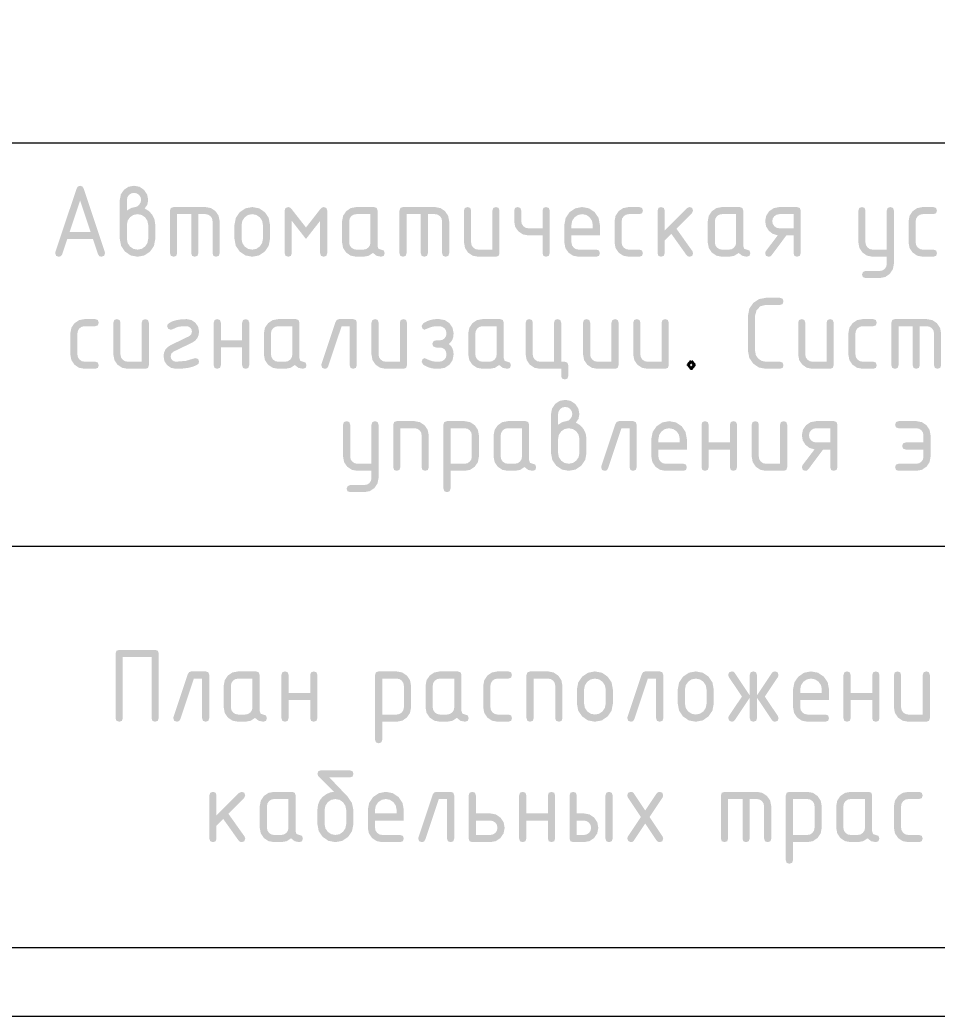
# Model space of a CAD drawing. Header units: millimetres. Extents: x 0 to 420, y 0 to 297.
# Drawn here: x 337.87 to 361.07, y 0 to 25.21 of the extents above; entities that cross this region are included whole.
import ezdxf

# ---------------------------------------------------------------- set-up
doc = ezdxf.new("R2010")
doc.units = ezdxf.units.MM
doc.styles.get("Standard").update_dxf_attribs({"font": 'STANDARD'})

msp = doc.modelspace()

# ---------------------------------------------------------------- hatches: boundary and pattern name
h = msp.add_hatch(color=7)
h.paths.add_polyline_path([(339.390082, 20.639815), (339.126601, 19.84827), (339.654114, 19.84827)], flags=0)
h.paths.add_polyline_path([(340.019019, 19.309181), (339.996419, 19.241726), (339.92917, 19.219333), (339.875082, 19.234629), (339.843732, 19.280518), (339.714197, 19.668574), (339.066519, 19.668574), (338.936983, 19.280518), (338.905219, 19.234629), (338.851545, 19.219333), (338.78409, 19.241726), (338.761697, 19.309181), (338.765555, 19.337845), (339.300785, 20.943535), (339.335098, 20.997623), (339.390082, 21.015744), (339.444997, 20.998381), (339.478828, 20.946291), (340.01516, 19.337845)], flags=0)
h = msp.add_hatch(color=7)
h.paths.add_polyline_path([(340.573944, 20.386807), (340.683222, 20.454055), (340.783406, 20.476655), (340.83708, 20.492365), (340.887034, 20.539494), (340.921761, 20.597716), (340.933336, 20.656351), (340.920245, 20.726287), (340.881522, 20.784233), (340.823575, 20.822956), (340.75364, 20.836048), (340.684187, 20.822887), (340.626309, 20.783682), (340.586897, 20.725391), (340.573944, 20.656351)], flags=0)
h.paths.add_polyline_path([(341.022633, 20.439724), (341.133841, 20.372889), (341.219417, 20.275462), (341.273987, 20.156813), (341.292177, 20.027415), (341.292177, 19.668574), (341.259242, 19.494803), (341.160988, 19.349971), (341.015881, 19.251993), (340.843488, 19.219333), (340.669717, 19.252062), (340.524886, 19.350522), (340.426907, 19.495492), (340.394248, 19.668574), (340.394248, 20.656351), (340.420361, 20.795533), (340.498979, 20.911564), (340.614734, 20.989699), (340.75364, 21.015744), (340.892546, 20.989423), (341.008301, 20.911013), (341.086436, 20.794844), (341.112481, 20.656351), (341.089881, 20.533982)], flags=0)
h.paths.add_polyline_path([(341.112481, 19.668574), (341.112481, 20.027415), (341.092775, 20.130837), (341.034209, 20.218135), (340.947323, 20.277184), (340.843488, 20.296959), (340.738964, 20.277184), (340.652216, 20.218135), (340.593443, 20.130837), (340.573944, 20.027415), (340.573944, 19.668574), (340.593443, 19.56405), (340.652216, 19.477302), (340.738964, 19.418529), (340.843488, 19.399029), (340.947323, 19.418598), (341.034209, 19.477853), (341.092775, 19.564739)], flags=0)
for points in [[(341.753545, 20.476655), (342.561627, 20.476655), (342.700119, 20.450335), (342.816288, 20.371924), (342.894698, 20.255756), (342.921019, 20.117263), (342.921019, 19.309181), (342.898419, 19.241726), (342.831171, 19.219333), (342.763716, 19.241726), (342.741323, 19.309181), (342.741323, 20.117263), (342.728231, 20.187405), (342.689509, 20.245145), (342.631769, 20.283868), (342.561627, 20.296959), (342.38193, 20.296959), (342.38193, 19.309181), (342.359331, 19.241726), (342.292082, 19.219333), (342.22511, 19.241726), (342.202785, 19.309181), (342.202785, 20.296959), (341.843393, 20.296959), (341.843393, 19.309181), (341.820793, 19.241726), (341.753545, 19.219333), (341.68609, 19.241726), (341.663697, 19.309181), (341.663697, 20.386807), (341.68609, 20.454055)], [(345.104786, 19.668574), (344.745393, 20.128287), (344.745393, 19.309181), (344.722794, 19.241726), (344.655545, 19.219333), (344.58809, 19.241726), (344.565697, 19.309181), (344.565697, 20.386807), (344.58809, 20.454055), (344.655545, 20.476655), (344.700263, 20.462255), (344.745393, 20.419329), (345.104786, 19.959615), (345.463627, 20.419329), (345.508551, 20.462255), (345.553475, 20.476655), (345.620723, 20.454055), (345.643323, 20.386807), (345.643323, 19.309181), (345.620723, 19.241726), (345.553475, 19.219333), (345.48602, 19.241726), (345.463627, 19.309181), (345.463627, 20.128287)], [(347.56036, 20.476655), (348.368442, 20.476655), (348.506935, 20.450335), (348.623103, 20.371924), (348.701514, 20.255756), (348.727834, 20.117263), (348.727834, 19.309181), (348.705235, 19.241726), (348.637986, 19.219333), (348.570531, 19.241726), (348.548138, 19.309181), (348.548138, 20.117263), (348.535047, 20.187405), (348.496324, 20.245145), (348.438584, 20.283868), (348.368442, 20.296959), (348.188746, 20.296959), (348.188746, 19.309181), (348.166146, 19.241726), (348.098898, 19.219333), (348.031925, 19.241726), (348.009601, 19.309181), (348.009601, 20.296959), (347.650209, 20.296959), (347.650209, 19.309181), (347.627609, 19.241726), (347.56036, 19.219333), (347.492905, 19.241726), (347.470512, 19.309181), (347.470512, 20.386807), (347.492905, 20.454055)], [(350.000993, 20.386807), (350.000993, 19.309181), (349.978393, 19.241726), (349.911145, 19.219333), (349.462456, 19.219333), (349.323067, 19.245378), (349.207243, 19.323513), (349.129108, 19.439337), (349.103063, 19.578726), (349.103063, 20.386807), (349.125457, 20.454055), (349.192912, 20.476655), (349.26016, 20.454055), (349.28276, 20.386807), (349.28276, 19.578726), (349.295989, 19.509962), (349.335676, 19.451946), (349.393692, 19.412259), (349.462456, 19.399029), (349.821297, 19.399029), (349.821297, 20.386807), (349.84369, 20.454055), (349.911145, 20.476655), (349.978393, 20.454055)], [(351.270442, 20.386807), (351.270442, 19.309181), (351.247843, 19.241726), (351.180594, 19.219333), (351.113139, 19.241726), (351.090746, 19.309181), (351.090746, 19.758422), (350.731905, 19.758422), (350.594101, 19.784122), (350.477795, 19.861499), (350.398695, 19.975532), (350.372513, 20.110648), (350.372513, 20.386807), (350.394906, 20.454055), (350.462361, 20.476655), (350.529609, 20.454055), (350.552209, 20.386807), (350.552209, 20.117263), (350.565438, 20.048981), (350.605126, 19.991035), (350.663141, 19.951347), (350.731905, 19.938118), (351.090746, 19.938118), (351.090746, 20.386807), (351.113139, 20.454055), (351.180594, 20.476655), (351.247843, 20.454055)], [(353.091107, 20.117263), (353.091107, 19.578726), (353.104337, 19.509962), (353.144024, 19.451946), (353.202039, 19.412259), (353.270804, 19.399029), (353.539797, 19.399029), (353.607045, 19.37643), (353.629645, 19.309181), (353.607045, 19.241726), (353.539797, 19.219333), (353.270804, 19.219333), (353.131415, 19.245378), (353.015591, 19.323513), (352.937456, 19.439337), (352.911411, 19.578726), (352.911411, 20.117263), (352.937456, 20.256445), (353.015591, 20.372476), (353.131415, 20.45061), (353.270804, 20.476655), (353.539797, 20.476655), (353.607045, 20.454055), (353.629645, 20.386807), (353.607045, 20.319352), (353.539797, 20.296959), (353.270804, 20.296959), (353.20135, 20.283799), (353.143473, 20.244594), (353.104061, 20.186303)], [(354.180413, 19.886304), (354.744857, 20.450748), (354.808798, 20.476655), (354.876047, 20.454055), (354.898647, 20.386807), (354.871637, 20.32452), (354.476967, 19.92985), (354.881008, 19.360996), (354.898647, 19.307528), (354.876047, 19.241313), (354.808798, 19.219333), (354.766217, 19.228842), (354.734384, 19.257367), (354.347431, 19.800314), (354.180413, 19.633296), (354.180413, 19.309181), (354.157813, 19.241726), (354.090565, 19.219333), (354.02311, 19.241726), (354.000717, 19.309181), (354.000717, 20.386807), (354.02311, 20.454055), (354.090565, 20.476655), (354.157813, 20.454055), (354.180413, 20.386807)], [(359.799562, 19.036881), (359.799562, 19.219333), (359.440721, 19.219333), (359.301332, 19.245447), (359.185508, 19.324064), (359.107373, 19.439819), (359.081329, 19.578726), (359.081329, 20.386807), (359.103722, 20.454055), (359.171177, 20.476655), (359.238425, 20.454055), (359.261025, 20.386807), (359.261025, 19.578726), (359.274254, 19.509962), (359.313941, 19.451946), (359.371957, 19.412259), (359.440721, 19.399029), (359.799562, 19.399029), (359.799562, 20.386807), (359.821955, 20.454055), (359.88941, 20.476655), (359.956658, 20.454055), (359.979258, 20.386807), (359.979258, 19.039637), (359.953351, 18.901627), (359.876181, 18.785527), (359.761804, 18.706634), (359.624276, 18.680245), (359.261025, 18.680245), (359.19357, 18.702845), (359.171177, 18.770093), (359.198186, 18.832931), (359.261025, 18.859941), (359.620417, 18.859941), (359.690284, 18.872688), (359.747748, 18.910653), (359.786471, 18.967359)], [(360.530474, 20.117263), (360.530474, 19.578726), (360.543703, 19.509962), (360.583391, 19.451946), (360.641406, 19.412259), (360.71017, 19.399029), (360.979163, 19.399029), (361.046411, 19.37643), (361.069011, 19.309181), (361.046411, 19.241726), (360.979163, 19.219333), (360.71017, 19.219333), (360.570782, 19.245378), (360.454957, 19.323513), (360.376823, 19.439337), (360.350778, 19.578726), (360.350778, 20.117263), (360.376823, 20.256445), (360.454957, 20.372476), (360.570782, 20.45061), (360.71017, 20.476655), (360.979163, 20.476655), (361.046411, 20.454055), (361.069011, 20.386807), (361.046411, 20.319352), (360.979163, 20.296959), (360.71017, 20.296959), (360.640717, 20.283799), (360.582839, 20.244594), (360.543428, 20.186303)], [(357.096475, 18.179284), (357.163723, 18.156684), (357.186323, 18.089435), (357.163723, 18.02198), (357.096475, 17.999587), (356.737633, 17.999587), (356.601621, 17.96617), (356.504469, 17.866193), (356.468089, 17.730043), (356.468089, 16.832113), (356.487657, 16.728278), (356.546913, 16.641393), (356.633798, 16.582137), (356.737633, 16.562569), (357.096475, 16.562569), (357.163723, 16.539969), (357.186323, 16.472721), (357.163723, 16.405266), (357.096475, 16.382873), (356.737633, 16.382873), (356.564552, 16.415601), (356.419582, 16.514062), (356.321121, 16.659032), (356.288393, 16.832113), (356.288393, 17.730043), (356.321121, 17.902436), (356.419582, 18.047543), (356.564552, 18.14628), (356.737633, 18.179284)], [(339.322393, 17.280803), (339.322393, 16.742265), (339.335622, 16.673501), (339.375309, 16.615486), (339.433325, 16.575798), (339.502089, 16.562569), (339.771082, 16.562569), (339.83833, 16.539969), (339.86093, 16.472721), (339.83833, 16.405266), (339.771082, 16.382873), (339.502089, 16.382873), (339.3627, 16.408918), (339.246876, 16.487053), (339.168741, 16.602877), (339.142697, 16.742265), (339.142697, 17.280803), (339.168741, 17.419984), (339.246876, 17.536015), (339.3627, 17.61415), (339.502089, 17.640195), (339.771082, 17.640195), (339.83833, 17.617595), (339.86093, 17.550347), (339.83833, 17.482892), (339.771082, 17.460499), (339.502089, 17.460499), (339.432636, 17.447339), (339.374758, 17.408133), (339.335346, 17.349842)], [(341.129932, 17.550347), (341.129932, 16.472721), (341.107332, 16.405266), (341.040084, 16.382873), (340.591395, 16.382873), (340.452006, 16.408918), (340.336182, 16.487053), (340.258047, 16.602877), (340.232002, 16.742265), (340.232002, 17.550347), (340.254395, 17.617595), (340.32185, 17.640195), (340.389099, 17.617595), (340.411698, 17.550347), (340.411698, 16.742265), (340.424928, 16.673501), (340.464615, 16.615486), (340.52263, 16.575798), (340.591395, 16.562569), (340.950236, 16.562569), (340.950236, 17.550347), (340.972629, 17.617595), (341.040084, 17.640195), (341.107332, 17.617595)], [(342.309533, 16.652417), (342.376781, 16.629817), (342.399381, 16.562569), (342.386703, 16.516336), (342.349221, 16.482092), (342.250811, 16.438683), (342.129148, 16.407678), (341.984127, 16.389074), (341.815644, 16.382873), (341.694583, 16.405679), (341.592953, 16.474375), (341.524258, 16.576005), (341.501451, 16.697066), (341.512631, 16.788636), (341.546238, 16.866564), (341.602375, 16.93085), (341.681148, 16.981493), (342.146373, 17.206389), (342.201219, 17.253793), (342.219685, 17.326002), (342.209763, 17.377334), (342.179997, 17.420811), (342.13652, 17.450577), (342.085188, 17.460499), (341.951381, 17.455676), (341.858088, 17.441757), (341.72304, 17.381675), (341.681148, 17.370651), (341.618309, 17.39766), (341.591299, 17.460499), (341.603013, 17.504665), (341.638704, 17.539323), (341.72583, 17.583454), (341.829287, 17.614977), (341.949073, 17.63389), (342.085188, 17.640195), (342.205973, 17.617113), (342.307328, 17.548142), (342.376299, 17.446787), (342.399381, 17.326002), (342.38803, 17.234122), (342.354044, 17.15609), (342.297527, 17.091908), (342.218582, 17.041575), (341.757215, 16.819435), (341.700165, 16.770653), (341.681148, 16.697066), (341.690794, 16.645251), (341.720284, 16.601705), (341.76383, 16.572215), (341.815644, 16.562569), (342.062106, 16.58324), (342.275909, 16.645251)], [(342.950597, 16.921961), (342.950597, 16.472721), (342.927997, 16.405266), (342.860749, 16.382873), (342.793294, 16.405266), (342.770901, 16.472721), (342.770901, 17.550347), (342.793294, 17.617595), (342.860749, 17.640195), (342.927997, 17.617595), (342.950597, 17.550347), (342.950597, 17.101658), (343.489134, 17.101658), (343.489134, 17.550347), (343.511527, 17.617595), (343.578982, 17.640195), (343.646231, 17.617595), (343.66883, 17.550347), (343.66883, 16.472721), (343.646231, 16.405266), (343.578982, 16.382873), (343.511527, 16.405266), (343.489134, 16.472721), (343.489134, 16.921961)], [(345.941998, 17.640195), (346.300839, 17.640195), (346.368087, 17.617595), (346.390687, 17.550347), (346.390687, 16.472721), (346.368087, 16.405266), (346.300839, 16.382873), (346.233384, 16.405266), (346.210991, 16.472721), (346.210991, 17.460499), (346.005939, 17.460499), (345.666941, 16.444058), (345.635522, 16.398169), (345.582606, 16.382873), (345.515151, 16.405611), (345.492757, 16.473823), (345.496616, 16.501384), (345.85215, 17.566883), (345.886532, 17.621729)], [(347.660136, 17.550347), (347.660136, 16.472721), (347.637537, 16.405266), (347.570288, 16.382873), (347.121599, 16.382873), (346.98221, 16.408918), (346.866386, 16.487053), (346.788252, 16.602877), (346.762207, 16.742265), (346.762207, 17.550347), (346.7846, 17.617595), (346.852055, 17.640195), (346.919303, 17.617595), (346.941903, 17.550347), (346.941903, 16.742265), (346.955132, 16.673501), (346.99482, 16.615486), (347.052835, 16.575798), (347.121599, 16.562569), (347.48044, 16.562569), (347.48044, 17.550347), (347.502833, 17.617595), (347.570288, 17.640195), (347.637537, 17.617595)], [(348.660041, 16.742265), (348.648121, 16.817231), (348.612637, 16.874006), (348.565439, 16.905838), (348.506252, 16.920308), (348.391048, 16.921961), (348.327107, 16.947869), (348.3012, 17.01181), (348.327659, 17.076302), (348.363212, 17.096146), (348.416955, 17.10276), (348.443965, 17.10276), (348.472628, 17.101658), (348.55283, 17.114473), (348.611534, 17.152921), (348.647777, 17.21066), (348.660041, 17.280803), (348.64695, 17.350945), (348.608227, 17.408685), (348.550763, 17.447407), (348.480896, 17.460499), (348.391048, 17.460499), (348.307195, 17.448992), (348.206391, 17.414748), (348.124605, 17.380779), (348.099455, 17.369548), (348.052051, 17.40207), (348.031656, 17.464909), (348.06845, 17.53195), (348.17883, 17.59279), (348.293001, 17.628275), (348.391048, 17.640195), (348.480896, 17.640195), (348.619803, 17.61415), (348.735558, 17.536015), (348.813693, 17.419984), (348.839738, 17.280803), (348.831995, 17.192031), (348.808801, 17.117574), (348.770207, 17.057483), (348.716265, 17.01181), (348.770207, 16.964577), (348.808801, 16.903909), (348.831995, 16.829805), (348.839738, 16.742265), (348.813693, 16.602877), (348.735558, 16.487053), (348.619803, 16.408918), (348.480896, 16.382873), (348.391048, 16.382873), (348.290314, 16.394448), (348.177177, 16.429175), (348.068036, 16.488706), (348.031656, 16.558159), (348.052051, 16.620998), (348.101109, 16.65352), (348.130048, 16.642013), (348.21025, 16.607769), (348.308297, 16.5738), (348.391048, 16.562569), (348.480896, 16.562569), (348.54966, 16.575523), (348.607676, 16.614935), (348.646881, 16.672812)], [(351.651219, 16.562569), (351.718467, 16.539969), (351.741067, 16.472721), (351.741067, 16.203177), (351.718467, 16.135928), (351.651219, 16.113329), (351.583764, 16.135928), (351.561371, 16.203177), (351.561371, 16.382873), (351.022833, 16.382873), (350.883445, 16.408987), (350.767621, 16.487604), (350.689486, 16.603359), (350.663441, 16.742265), (350.663441, 17.550347), (350.685834, 17.617595), (350.753289, 17.640195), (350.820537, 17.617595), (350.843137, 17.550347), (350.843137, 16.742265), (350.856366, 16.673501), (350.896054, 16.615486), (350.954069, 16.575798), (351.022833, 16.562569), (351.381674, 16.562569), (351.381674, 17.550347), (351.404068, 17.617595), (351.471523, 17.640195), (351.538771, 17.617595), (351.561371, 17.550347), (351.561371, 16.562569)], [(353.013778, 17.550347), (353.013778, 16.472721), (352.991178, 16.405266), (352.92393, 16.382873), (352.475241, 16.382873), (352.335852, 16.408918), (352.220028, 16.487053), (352.141893, 16.602877), (352.115848, 16.742265), (352.115848, 17.550347), (352.138242, 17.617595), (352.205697, 17.640195), (352.272945, 17.617595), (352.295545, 17.550347), (352.295545, 16.742265), (352.308774, 16.673501), (352.348461, 16.615486), (352.406477, 16.575798), (352.475241, 16.562569), (352.834082, 16.562569), (352.834082, 17.550347), (352.856475, 17.617595), (352.92393, 17.640195), (352.991178, 17.617595)], [(354.283227, 17.550347), (354.283227, 16.472721), (354.260628, 16.405266), (354.193379, 16.382873), (353.74469, 16.382873), (353.605302, 16.408918), (353.489477, 16.487053), (353.411343, 16.602877), (353.385298, 16.742265), (353.385298, 17.550347), (353.407691, 17.617595), (353.475146, 17.640195), (353.542394, 17.617595), (353.564994, 17.550347), (353.564994, 16.742265), (353.578223, 16.673501), (353.617911, 16.615486), (353.675926, 16.575798), (353.74469, 16.562569), (354.103531, 16.562569), (354.103531, 17.550347), (354.125924, 17.617595), (354.193379, 17.640195), (354.260628, 17.617595)], [(358.455772, 17.550347), (358.455772, 16.472721), (358.433172, 16.405266), (358.365924, 16.382873), (357.917235, 16.382873), (357.777846, 16.408918), (357.662022, 16.487053), (357.583887, 16.602877), (357.557842, 16.742265), (357.557842, 17.550347), (357.580235, 17.617595), (357.64769, 17.640195), (357.714939, 17.617595), (357.737538, 17.550347), (357.737538, 16.742265), (357.750768, 16.673501), (357.790455, 16.615486), (357.848471, 16.575798), (357.917235, 16.562569), (358.276076, 16.562569), (358.276076, 17.550347), (358.298469, 17.617595), (358.365924, 17.640195), (358.433172, 17.617595)], [(359.006988, 17.280803), (359.006988, 16.742265), (359.020217, 16.673501), (359.059904, 16.615486), (359.11792, 16.575798), (359.186684, 16.562569), (359.455677, 16.562569), (359.522925, 16.539969), (359.545525, 16.472721), (359.522925, 16.405266), (359.455677, 16.382873), (359.186684, 16.382873), (359.047295, 16.408918), (358.931471, 16.487053), (358.853336, 16.602877), (358.827291, 16.742265), (358.827291, 17.280803), (358.853336, 17.419984), (358.931471, 17.536015), (359.047295, 17.61415), (359.186684, 17.640195), (359.455677, 17.640195), (359.522925, 17.617595), (359.545525, 17.550347), (359.522925, 17.482892), (359.455677, 17.460499), (359.186684, 17.460499), (359.117231, 17.447339), (359.059353, 17.408133), (359.019941, 17.349842)], [(360.006445, 17.640195), (360.814527, 17.640195), (360.95302, 17.613874), (361.069188, 17.535464), (361.147599, 17.419295), (361.173919, 17.280803), (361.173919, 16.472721), (361.151319, 16.405266), (361.084071, 16.382873), (361.016616, 16.405266), (360.994223, 16.472721), (360.994223, 17.280803), (360.981132, 17.350945), (360.942409, 17.408685), (360.884669, 17.447407), (360.814527, 17.460499), (360.634831, 17.460499), (360.634831, 16.472721), (360.612231, 16.405266), (360.544983, 16.382873), (360.47801, 16.405266), (360.455686, 16.472721), (360.455686, 17.460499), (360.096293, 17.460499), (360.096293, 16.472721), (360.073694, 16.405266), (360.006445, 16.382873), (359.93899, 16.405266), (359.916597, 16.472721), (359.916597, 17.550347), (359.93899, 17.617595)], [(346.76156, 13.61796), (346.76156, 13.800413), (346.402719, 13.800413), (346.26333, 13.826526), (346.147506, 13.905144), (346.069371, 14.020899), (346.043326, 14.159805), (346.043326, 14.967887), (346.065719, 15.035135), (346.133174, 15.057735), (346.200422, 15.035135), (346.223022, 14.967887), (346.223022, 14.159805), (346.236251, 14.091041), (346.275939, 14.033025), (346.333954, 13.993338), (346.402719, 13.980109), (346.76156, 13.980109), (346.76156, 14.967887), (346.783953, 15.035135), (346.851408, 15.057735), (346.918656, 15.035135), (346.941256, 14.967887), (346.941256, 13.620716), (346.915349, 13.482706), (346.838179, 13.366606), (346.723801, 13.287714), (346.586273, 13.261324), (346.223022, 13.261324), (346.155567, 13.283924), (346.133174, 13.351172), (346.160184, 13.414011), (346.223022, 13.44102), (346.582415, 13.44102), (346.652281, 13.453767), (346.709745, 13.491732), (346.748468, 13.548438)], [(347.312775, 13.890261), (347.312775, 14.967887), (347.335169, 15.035135), (347.402623, 15.057735), (347.851864, 15.057735), (347.989874, 15.031414), (348.105974, 14.953004), (348.184385, 14.836835), (348.210705, 14.698342), (348.210705, 13.890261), (348.188105, 13.822806), (348.120857, 13.800413), (348.053402, 13.822806), (348.031009, 13.890261), (348.031009, 14.698342), (348.017918, 14.768484), (347.979195, 14.826224), (347.92173, 14.864947), (347.851864, 14.878038), (347.492472, 14.878038), (347.492472, 13.890261), (347.469872, 13.822806), (347.402623, 13.800413), (347.335169, 13.822806)], [(353.022771, 15.057735), (353.381612, 15.057735), (353.448861, 15.035135), (353.47146, 14.967887), (353.47146, 13.890261), (353.448861, 13.822806), (353.381612, 13.800413), (353.314157, 13.822806), (353.291764, 13.890261), (353.291764, 14.878038), (353.086712, 14.878038), (352.747715, 13.861598), (352.716295, 13.815709), (352.663379, 13.800413), (352.595924, 13.82315), (352.573531, 13.891363), (352.577389, 13.918924), (352.932923, 14.984423), (352.967305, 15.039269)], [(355.292125, 14.339501), (355.292125, 13.890261), (355.269525, 13.822806), (355.202277, 13.800413), (355.134822, 13.822806), (355.112429, 13.890261), (355.112429, 14.967887), (355.134822, 15.035135), (355.202277, 15.057735), (355.269525, 15.035135), (355.292125, 14.967887), (355.292125, 14.519197), (355.830663, 14.519197), (355.830663, 14.967887), (355.853056, 15.035135), (355.920511, 15.057735), (355.987759, 15.035135), (356.010359, 14.967887), (356.010359, 13.890261), (355.987759, 13.822806), (355.920511, 13.800413), (355.853056, 13.822806), (355.830663, 13.890261), (355.830663, 14.339501)], [(357.279808, 14.967887), (357.279808, 13.890261), (357.257208, 13.822806), (357.18996, 13.800413), (356.741271, 13.800413), (356.601882, 13.826458), (356.486058, 13.904592), (356.407923, 14.020416), (356.381878, 14.159805), (356.381878, 14.967887), (356.404271, 15.035135), (356.471726, 15.057735), (356.538975, 15.035135), (356.561575, 14.967887), (356.561575, 14.159805), (356.574804, 14.091041), (356.614491, 14.033025), (356.672507, 13.993338), (356.741271, 13.980109), (357.100112, 13.980109), (357.100112, 14.967887), (357.122505, 15.035135), (357.18996, 15.057735), (357.257208, 15.035135)], [(360.728316, 14.339501), (360.279627, 14.339501), (360.212172, 14.361894), (360.189779, 14.429349), (360.212172, 14.496598), (360.279627, 14.519197), (360.728316, 14.519197), (360.728316, 14.698342), (360.715225, 14.768484), (360.676502, 14.826224), (360.619038, 14.864947), (360.549171, 14.878038), (360.099931, 14.878038), (360.032476, 14.900432), (360.010083, 14.967887), (360.032476, 15.035135), (360.099931, 15.057735), (360.549171, 15.057735), (360.688077, 15.03169), (360.803833, 14.953555), (360.881967, 14.837524), (360.908012, 14.698342), (360.908012, 14.159805), (360.881967, 14.020416), (360.803833, 13.904592), (360.688077, 13.826458), (360.549171, 13.800413), (360.099931, 13.800413), (360.032476, 13.822806), (360.010083, 13.890261), (360.032476, 13.957509), (360.099931, 13.980109), (360.549171, 13.980109), (360.617935, 13.993062), (360.675951, 14.032474), (360.715156, 14.090352), (360.728316, 14.159805)], [(340.378894, 9.269169), (341.288399, 9.269169), (341.356612, 9.246431), (341.37935, 9.178219), (341.37935, 7.541109), (341.356612, 7.472896), (341.288399, 7.450159), (341.220187, 7.472896), (341.197449, 7.541109), (341.197449, 9.087268), (340.469845, 9.087268), (340.469845, 7.541109), (340.447107, 7.472896), (340.378894, 7.450159), (340.310681, 7.472896), (340.287944, 7.541109), (340.287944, 9.178219), (340.310681, 9.246431)], [(342.2024, 8.723466), (342.566202, 8.723466), (342.634415, 8.700728), (342.657152, 8.632515), (342.657152, 7.541109), (342.634415, 7.472896), (342.566202, 7.450159), (342.497989, 7.472896), (342.475251, 7.541109), (342.475251, 8.541565), (342.267443, 8.541565), (341.924036, 7.512446), (341.892272, 7.465593), (341.838598, 7.450159), (341.770385, 7.47331), (341.747647, 7.542763), (341.752057, 7.570324), (342.111449, 8.649052), (342.146589, 8.704862)], [(344.665078, 7.995862), (344.665078, 7.541109), (344.64234, 7.472896), (344.574127, 7.450159), (344.505914, 7.472896), (344.483177, 7.541109), (344.483177, 8.632515), (344.505914, 8.700728), (344.574127, 8.723466), (344.64234, 8.700728), (344.665078, 8.632515), (344.665078, 8.177763), (345.210781, 8.177763), (345.210781, 8.632515), (345.233518, 8.700728), (345.301731, 8.723466), (345.369944, 8.700728), (345.392682, 8.632515), (345.392682, 7.541109), (345.369944, 7.472896), (345.301731, 7.450159), (345.233518, 7.472896), (345.210781, 7.541109), (345.210781, 7.995862)], [(349.771211, 8.359664), (349.771211, 7.813961), (349.784509, 7.744576), (349.824679, 7.685528), (349.883728, 7.645358), (349.953112, 7.63206), (350.225964, 7.63206), (350.294176, 7.609322), (350.316914, 7.541109), (350.294176, 7.472896), (350.225964, 7.450159), (349.953112, 7.450159), (349.81207, 7.476341), (349.694592, 7.555441), (349.615493, 7.672919), (349.58931, 7.813961), (349.58931, 8.359664), (349.615493, 8.500706), (349.694592, 8.618184), (349.81207, 8.697076), (349.953112, 8.723466), (350.225964, 8.723466), (350.294176, 8.700728), (350.316914, 8.632515), (350.294176, 8.564303), (350.225964, 8.541565), (349.953112, 8.541565), (349.882832, 8.528336), (349.824128, 8.488648), (349.78444, 8.429944)], [(350.684087, 7.541109), (350.684087, 8.632515), (350.706825, 8.700728), (350.775038, 8.723466), (351.229791, 8.723466), (351.369868, 8.696732), (351.487208, 8.617081), (351.566859, 8.499741), (351.593593, 8.359664), (351.593593, 7.541109), (351.570855, 7.472896), (351.502642, 7.450159), (351.434429, 7.472896), (351.411692, 7.541109), (351.411692, 8.359664), (351.398531, 8.430426), (351.359326, 8.489199), (351.300553, 8.528405), (351.229791, 8.541565), (350.865988, 8.541565), (350.865988, 7.541109), (350.843251, 7.472896), (350.775038, 7.450159), (350.706825, 7.472896)], [(353.690492, 8.723466), (354.054294, 8.723466), (354.122507, 8.700728), (354.145245, 8.632515), (354.145245, 7.541109), (354.122507, 7.472896), (354.054294, 7.450159), (353.986081, 7.472896), (353.963344, 7.541109), (353.963344, 8.541565), (353.755536, 8.541565), (353.412128, 7.512446), (353.380365, 7.465593), (353.32669, 7.450159), (353.258477, 7.47331), (353.23574, 7.542763), (353.240149, 7.570324), (353.599542, 8.649052), (353.634682, 8.704862)], [(356.333095, 8.058149), (355.95441, 7.490397), (355.922164, 7.460149), (355.878342, 7.450159), (355.814401, 7.477168), (355.787392, 7.541109), (355.802826, 7.592372), (356.134657, 8.086812), (355.802826, 8.581804), (355.787392, 8.632515), (355.810129, 8.700728), (355.878342, 8.723466), (355.922164, 8.713544), (355.95441, 8.683778), (356.333095, 8.116027), (356.333095, 8.632515), (356.355833, 8.700728), (356.424045, 8.723466), (356.492258, 8.700728), (356.514996, 8.632515), (356.514996, 8.116027), (356.894232, 8.683778), (356.925996, 8.713544), (356.969749, 8.723466), (357.037961, 8.700728), (357.060699, 8.632515), (357.045816, 8.581804), (356.713433, 8.086812), (357.045816, 7.592372), (357.060699, 7.541109), (357.037961, 7.472896), (356.969749, 7.450159), (356.925996, 7.460149), (356.894232, 7.490397), (356.514996, 8.058149), (356.514996, 7.541109), (356.492258, 7.472896), (356.424045, 7.450159), (356.355833, 7.472896), (356.333095, 7.541109)], [(358.885871, 7.995862), (358.885871, 7.541109), (358.863133, 7.472896), (358.79492, 7.450159), (358.726707, 7.472896), (358.70397, 7.541109), (358.70397, 8.632515), (358.726707, 8.700728), (358.79492, 8.723466), (358.863133, 8.700728), (358.885871, 8.632515), (358.885871, 8.177763), (359.431574, 8.177763), (359.431574, 8.632515), (359.454312, 8.700728), (359.522524, 8.723466), (359.590737, 8.700728), (359.613475, 8.632515), (359.613475, 7.541109), (359.590737, 7.472896), (359.522524, 7.450159), (359.454312, 7.472896), (359.431574, 7.541109), (359.431574, 7.995862)], [(360.889301, 8.632515), (360.889301, 7.541109), (360.866563, 7.472896), (360.798351, 7.450159), (360.343598, 7.450159), (360.202556, 7.476341), (360.085078, 7.555441), (360.005979, 7.672919), (359.979796, 7.813961), (359.979796, 8.632515), (360.002533, 8.700728), (360.070746, 8.723466), (360.138959, 8.700728), (360.161697, 8.632515), (360.161697, 7.813961), (360.174995, 7.744576), (360.215165, 7.685528), (360.274214, 7.645358), (360.343598, 7.63206), (360.7074, 7.63206), (360.7074, 8.632515), (360.730138, 8.700728), (360.798351, 8.723466), (360.866563, 8.700728)], [(342.840596, 5.07727), (343.412758, 5.649432), (343.47725, 5.675339), (343.545463, 5.652601), (343.5682, 5.584388), (343.540639, 5.520999), (343.141008, 5.121368), (343.550561, 4.545348), (343.5682, 4.49188), (343.545463, 4.424425), (343.47725, 4.402032), (343.434324, 4.411609), (343.401733, 4.440617), (343.01037, 4.99073), (342.840596, 4.820955), (342.840596, 4.492982), (342.817858, 4.424769), (342.749646, 4.402032), (342.681433, 4.424769), (342.658695, 4.492982), (342.658695, 5.584388), (342.681433, 5.652601), (342.749646, 5.675339), (342.817858, 5.652601), (342.840596, 5.584388)], [(348.400629, 5.675339), (348.764431, 5.675339), (348.832644, 5.652601), (348.855382, 5.584388), (348.855382, 4.492982), (348.832644, 4.424769), (348.764431, 4.402032), (348.696218, 4.424769), (348.673481, 4.492982), (348.673481, 5.493438), (348.465673, 5.493438), (348.122266, 4.464319), (348.090502, 4.417466), (348.036827, 4.402032), (347.968614, 4.425183), (347.945877, 4.494636), (347.950286, 4.522197), (348.309679, 5.600925), (348.344819, 5.656735)], [(350.67943, 4.947735), (350.67943, 4.492982), (350.656692, 4.424769), (350.588479, 4.402032), (350.520266, 4.424769), (350.497529, 4.492982), (350.497529, 5.584388), (350.520266, 5.652601), (350.588479, 5.675339), (350.656692, 5.652601), (350.67943, 5.584388), (350.67943, 5.129636), (351.225133, 5.129636), (351.225133, 5.584388), (351.247871, 5.652601), (351.316084, 5.675339), (351.384296, 5.652601), (351.407034, 5.584388), (351.407034, 4.492982), (351.384296, 4.424769), (351.316084, 4.402032), (351.247871, 4.424769), (351.225133, 4.492982), (351.225133, 4.947735)], [(353.798054, 5.038685), (354.127681, 4.544245), (354.142564, 4.492982), (354.119826, 4.424769), (354.051613, 4.402032), (354.00786, 4.412022), (353.976097, 4.44227), (353.687811, 4.874974), (353.400077, 4.44227), (353.367831, 4.412022), (353.324009, 4.402032), (353.260068, 4.429041), (353.233058, 4.492982), (353.248492, 4.544245), (353.577568, 5.038685), (353.248492, 5.533677), (353.233058, 5.584388), (353.255796, 5.652601), (353.324009, 5.675339), (353.367831, 5.665417), (353.400077, 5.635651), (353.687811, 5.20405), (353.976097, 5.635651), (354.00786, 5.665417), (354.051613, 5.675339), (354.119826, 5.653015), (354.142564, 5.586042), (354.127681, 5.533677)], [(355.694613, 5.675339), (356.513167, 5.675339), (356.653245, 5.648605), (356.770585, 5.568954), (356.850235, 5.451614), (356.876969, 5.311537), (356.876969, 4.492982), (356.854232, 4.424769), (356.786019, 4.402032), (356.717806, 4.424769), (356.695068, 4.492982), (356.695068, 5.311537), (356.681908, 5.382299), (356.642703, 5.441072), (356.58393, 5.480278), (356.513167, 5.493438), (356.331266, 5.493438), (356.331266, 4.492982), (356.308529, 4.424769), (356.240316, 4.402032), (356.172103, 4.424769), (356.149365, 4.492982), (356.149365, 5.493438), (355.785563, 5.493438), (355.785563, 4.492982), (355.762825, 4.424769), (355.694613, 4.402032), (355.6264, 4.424769), (355.603662, 4.492982), (355.603662, 5.584388), (355.6264, 5.652601)], [(360.161845, 5.311537), (360.161845, 4.765834), (360.175143, 4.69645), (360.215312, 4.637401), (360.274361, 4.597231), (360.343746, 4.583933), (360.616597, 4.583933), (360.68481, 4.561195), (360.707548, 4.492982), (360.68481, 4.424769), (360.616597, 4.402032), (360.343746, 4.402032), (360.202703, 4.428214), (360.085226, 4.507314), (360.006126, 4.624792), (359.979944, 4.765834), (359.979944, 5.311537), (360.006126, 5.452579), (360.085226, 5.570057), (360.202703, 5.64895), (360.343746, 5.675339), (360.616597, 5.675339), (360.68481, 5.652601), (360.707548, 5.584388), (360.68481, 5.516176), (360.616597, 5.493438), (360.343746, 5.493438), (360.273466, 5.480209), (360.214761, 5.440521), (360.175074, 5.381817)]]:
    msp.add_hatch(color=7).paths.add_polyline_path(points, flags=0)
h = msp.add_hatch(color=7)
h.paths.add_polyline_path([(343.296248, 19.668574), (343.296248, 20.027415), (343.328976, 20.20029), (343.427437, 20.345466), (343.572407, 20.44372), (343.745488, 20.476655), (343.919466, 20.444065), (344.064091, 20.346568), (344.161587, 20.201874), (344.194178, 20.027415), (344.194178, 19.668574), (344.161243, 19.495492), (344.062988, 19.350522), (343.917881, 19.252062), (343.745488, 19.219333), (343.572407, 19.252062), (343.427437, 19.350522), (343.328976, 19.495492)], flags=0)
h.paths.add_polyline_path([(344.014482, 19.668574), (344.014482, 20.027415), (343.994707, 20.130837), (343.935658, 20.218135), (343.848428, 20.277184), (343.745488, 20.296959), (343.641653, 20.277184), (343.554768, 20.218135), (343.495512, 20.130837), (343.475944, 20.027415), (343.475944, 19.668574), (343.495443, 19.56405), (343.554217, 19.477302), (343.640964, 19.418529), (343.745488, 19.399029), (343.848428, 19.418598), (343.935658, 19.477853), (343.994707, 19.564739)], flags=0)
h = msp.add_hatch(color=7)
h.paths.add_polyline_path([(346.736338, 20.296959), (346.377497, 20.296959), (346.308044, 20.283799), (346.250166, 20.244594), (346.210755, 20.186303), (346.197801, 20.117263), (346.197801, 19.578726), (346.21103, 19.509962), (346.250718, 19.451946), (346.308733, 19.412259), (346.377497, 19.399029), (346.557193, 19.399029), (346.625957, 19.411983), (346.683973, 19.451395), (346.723178, 19.509272), (346.736338, 19.578726)], flags=0)
h.paths.add_polyline_path([(347.095731, 19.309181), (347.073131, 19.241726), (347.005883, 19.219333), (346.891712, 19.243036), (346.800279, 19.314693), (346.689898, 19.243036), (346.557193, 19.219333), (346.377497, 19.219333), (346.238109, 19.245378), (346.122284, 19.323513), (346.04415, 19.439337), (346.018105, 19.578726), (346.018105, 20.117263), (346.04415, 20.256445), (346.122284, 20.372476), (346.238109, 20.45061), (346.377497, 20.476655), (346.826186, 20.476655), (346.893435, 20.454055), (346.916034, 20.386807), (346.916034, 19.488878), (346.938428, 19.421423), (347.005883, 19.399029), (347.073131, 19.37643)], flags=0)
h = msp.add_hatch(color=7)
h.paths.add_polyline_path([(352.091202, 20.296959), (351.987367, 20.277184), (351.900482, 20.218135), (351.841226, 20.130837), (351.821658, 20.027415), (351.821658, 19.938118), (352.360195, 19.938118), (352.360195, 20.027415), (352.340421, 20.130837), (352.281372, 20.218135), (352.194142, 20.277184)], flags=0)
h.paths.add_polyline_path([(351.821658, 19.758422), (351.821658, 19.578726), (351.834887, 19.509962), (351.874575, 19.451946), (351.93259, 19.412259), (352.001354, 19.399029), (352.450044, 19.399029), (352.517292, 19.37643), (352.539892, 19.309181), (352.517292, 19.241726), (352.450044, 19.219333), (352.001354, 19.219333), (351.861966, 19.245378), (351.746142, 19.323513), (351.668007, 19.439337), (351.641962, 19.578726), (351.641962, 20.027415), (351.67469, 20.20029), (351.773151, 20.345466), (351.918121, 20.44372), (352.091202, 20.476655), (352.26518, 20.444065), (352.409805, 20.346568), (352.507301, 20.201874), (352.539892, 20.027415), (352.539892, 19.758422)], flags=0)
h = msp.add_hatch(color=7)
h.paths.add_polyline_path([(355.9884, 20.296959), (355.629558, 20.296959), (355.560105, 20.283799), (355.502228, 20.244594), (355.462816, 20.186303), (355.449862, 20.117263), (355.449862, 19.578726), (355.463091, 19.509962), (355.502779, 19.451946), (355.560794, 19.412259), (355.629558, 19.399029), (355.809255, 19.399029), (355.878019, 19.411983), (355.936034, 19.451395), (355.975239, 19.509272), (355.9884, 19.578726)], flags=0)
h.paths.add_polyline_path([(356.347792, 19.309181), (356.325192, 19.241726), (356.257944, 19.219333), (356.143773, 19.243036), (356.052341, 19.314693), (355.94196, 19.243036), (355.809255, 19.219333), (355.629558, 19.219333), (355.49017, 19.245378), (355.374346, 19.323513), (355.296211, 19.439337), (355.270166, 19.578726), (355.270166, 20.117263), (355.296211, 20.256445), (355.374346, 20.372476), (355.49017, 20.45061), (355.629558, 20.476655), (356.078248, 20.476655), (356.145496, 20.454055), (356.168096, 20.386807), (356.168096, 19.488878), (356.190489, 19.421423), (356.257944, 19.399029), (356.325192, 19.37643)], flags=0)
h = msp.add_hatch(color=7)
h.paths.add_polyline_path([(357.042279, 19.761178), (356.91543, 19.798316), (356.812973, 19.878036), (356.745036, 19.988141), (356.722574, 20.117263), (356.748619, 20.256445), (356.826753, 20.372476), (356.942577, 20.45061), (357.081966, 20.476655), (357.530655, 20.476655), (357.597904, 20.454055), (357.620503, 20.386807), (357.620503, 19.309181), (357.597904, 19.241726), (357.530655, 19.219333), (357.4632, 19.241726), (357.440807, 19.309181), (357.440807, 19.758422), (357.258906, 19.758422), (356.884631, 19.256265), (356.85266, 19.228497), (356.812422, 19.219333), (356.744967, 19.241726), (356.722574, 19.309181), (356.740213, 19.363752)], flags=0)
h.paths.add_polyline_path([(356.90227, 20.117263), (356.915499, 20.048981), (356.955186, 19.991035), (357.013202, 19.951347), (357.081966, 19.938118), (357.440807, 19.938118), (357.440807, 20.296959), (357.081966, 20.296959), (357.012513, 20.283799), (356.954635, 20.244594), (356.915223, 20.186303)], flags=0)
h = msp.add_hatch(color=7)
h.paths.add_polyline_path([(344.758583, 17.460499), (344.399742, 17.460499), (344.330289, 17.447339), (344.272412, 17.408133), (344.233, 17.349842), (344.220046, 17.280803), (344.220046, 16.742265), (344.233275, 16.673501), (344.272963, 16.615486), (344.330978, 16.575798), (344.399742, 16.562569), (344.579438, 16.562569), (344.648203, 16.575523), (344.706218, 16.614935), (344.745423, 16.672812), (344.758583, 16.742265)], flags=0)
h.paths.add_polyline_path([(345.117976, 16.472721), (345.095376, 16.405266), (345.028128, 16.382873), (344.913957, 16.406575), (344.822524, 16.478233), (344.712144, 16.406575), (344.579438, 16.382873), (344.399742, 16.382873), (344.260354, 16.408918), (344.14453, 16.487053), (344.066395, 16.602877), (344.04035, 16.742265), (344.04035, 17.280803), (344.066395, 17.419984), (344.14453, 17.536015), (344.260354, 17.61415), (344.399742, 17.640195), (344.848431, 17.640195), (344.91568, 17.617595), (344.93828, 17.550347), (344.93828, 16.652417), (344.960673, 16.584962), (345.028128, 16.562569), (345.095376, 16.539969)], flags=0)
h = msp.add_hatch(color=7)
h.paths.add_polyline_path([(349.929267, 17.460499), (349.570426, 17.460499), (349.500973, 17.447339), (349.443095, 17.408133), (349.403683, 17.349842), (349.39073, 17.280803), (349.39073, 16.742265), (349.403959, 16.673501), (349.443646, 16.615486), (349.501662, 16.575798), (349.570426, 16.562569), (349.750122, 16.562569), (349.818886, 16.575523), (349.876901, 16.614935), (349.916107, 16.672812), (349.929267, 16.742265)], flags=0)
h.paths.add_polyline_path([(350.288659, 16.472721), (350.266059, 16.405266), (350.198811, 16.382873), (350.084641, 16.406575), (349.993208, 16.478233), (349.882827, 16.406575), (349.750122, 16.382873), (349.570426, 16.382873), (349.431037, 16.408918), (349.315213, 16.487053), (349.237078, 16.602877), (349.211033, 16.742265), (349.211033, 17.280803), (349.237078, 17.419984), (349.315213, 17.536015), (349.431037, 17.61415), (349.570426, 17.640195), (350.019115, 17.640195), (350.086363, 17.617595), (350.108963, 17.550347), (350.108963, 16.652417), (350.131356, 16.584962), (350.198811, 16.562569), (350.266059, 16.539969)], flags=0)
h = msp.add_hatch(color=7)
h.paths.add_polyline_path([(351.483778, 14.967887), (351.593056, 15.035135), (351.693239, 15.057735), (351.746914, 15.073444), (351.796868, 15.120573), (351.831594, 15.178795), (351.84317, 15.237431), (351.830079, 15.307366), (351.791356, 15.365313), (351.733409, 15.404036), (351.663474, 15.417127), (351.594021, 15.403967), (351.536143, 15.364762), (351.496731, 15.306471), (351.483778, 15.237431)], flags=0)
h.paths.add_polyline_path([(351.932467, 15.020803), (352.043675, 14.953968), (352.129251, 14.856541), (352.183821, 14.737892), (352.202011, 14.608494), (352.202011, 14.249653), (352.169076, 14.075882), (352.070822, 13.931051), (351.925714, 13.833072), (351.753322, 13.800413), (351.579551, 13.833141), (351.434719, 13.931602), (351.336741, 14.076571), (351.304081, 14.249653), (351.304081, 15.237431), (351.330195, 15.376613), (351.408812, 15.492644), (351.524568, 15.570778), (351.663474, 15.596823), (351.80238, 15.570503), (351.918135, 15.492092), (351.99627, 15.375924), (352.022315, 15.237431), (351.999715, 15.115061)], flags=0)
h.paths.add_polyline_path([(352.022315, 14.249653), (352.022315, 14.608494), (352.002609, 14.711916), (351.944042, 14.799215), (351.857157, 14.858264), (351.753322, 14.878038), (351.648798, 14.858264), (351.56205, 14.799215), (351.503277, 14.711916), (351.483778, 14.608494), (351.483778, 14.249653), (351.503277, 14.145129), (351.56205, 14.058381), (351.648798, 13.999608), (351.753322, 13.980109), (351.857157, 13.999677), (351.944042, 14.058933), (352.002609, 14.145818)], flags=0)
h = msp.add_hatch(color=7)
h.paths.add_polyline_path([(348.582225, 14.967887), (348.604618, 15.035135), (348.672073, 15.057735), (349.121313, 15.057735), (349.260219, 15.03169), (349.375975, 14.953555), (349.454109, 14.837524), (349.480154, 14.698342), (349.480154, 14.159805), (349.454109, 14.020899), (349.375975, 13.905144), (349.260219, 13.826526), (349.121313, 13.800413), (348.761921, 13.800413), (348.761921, 13.351172), (348.739321, 13.283924), (348.672073, 13.261324), (348.604618, 13.283924), (348.582225, 13.351172)], flags=0)
h.paths.add_polyline_path([(348.761921, 14.878038), (348.761921, 13.980109), (349.121313, 13.980109), (349.190077, 13.993062), (349.248093, 14.032474), (349.287298, 14.090352), (349.300458, 14.159805), (349.300458, 14.698342), (349.287367, 14.768484), (349.248644, 14.826224), (349.19118, 14.864947), (349.121313, 14.878038)], flags=0)
h = msp.add_hatch(color=7)
h.paths.add_polyline_path([(350.569907, 14.878038), (350.211066, 14.878038), (350.141613, 14.864878), (350.083735, 14.825673), (350.044324, 14.767382), (350.03137, 14.698342), (350.03137, 14.159805), (350.044599, 14.091041), (350.084287, 14.033025), (350.142302, 13.993338), (350.211066, 13.980109), (350.390762, 13.980109), (350.459527, 13.993062), (350.517542, 14.032474), (350.556747, 14.090352), (350.569907, 14.159805)], flags=0)
h.paths.add_polyline_path([(350.9293, 13.890261), (350.9067, 13.822806), (350.839452, 13.800413), (350.725281, 13.824115), (350.633848, 13.895773), (350.523467, 13.824115), (350.390762, 13.800413), (350.211066, 13.800413), (350.071678, 13.826458), (349.955854, 13.904592), (349.877719, 14.020416), (349.851674, 14.159805), (349.851674, 14.698342), (349.877719, 14.837524), (349.955854, 14.953555), (350.071678, 15.03169), (350.211066, 15.057735), (350.659755, 15.057735), (350.727004, 15.035135), (350.749604, 14.967887), (350.749604, 14.069957), (350.771997, 14.002502), (350.839452, 13.980109), (350.9067, 13.957509)], flags=0)
h = msp.add_hatch(color=7)
h.paths.add_polyline_path([(354.29222, 14.878038), (354.188385, 14.858264), (354.1015, 14.799215), (354.042244, 14.711916), (354.022676, 14.608494), (354.022676, 14.519197), (354.561213, 14.519197), (354.561213, 14.608494), (354.541439, 14.711916), (354.48239, 14.799215), (354.39516, 14.858264)], flags=0)
h.paths.add_polyline_path([(354.022676, 14.339501), (354.022676, 14.159805), (354.035905, 14.091041), (354.075593, 14.033025), (354.133608, 13.993338), (354.202372, 13.980109), (354.651061, 13.980109), (354.71831, 13.957509), (354.74091, 13.890261), (354.71831, 13.822806), (354.651061, 13.800413), (354.202372, 13.800413), (354.062984, 13.826458), (353.94716, 13.904592), (353.869025, 14.020416), (353.84298, 14.159805), (353.84298, 14.608494), (353.875708, 14.781369), (353.974169, 14.926545), (354.119139, 15.0248), (354.29222, 15.057735), (354.466198, 15.025144), (354.610823, 14.927648), (354.708319, 14.782954), (354.74091, 14.608494), (354.74091, 14.339501)], flags=0)
h = msp.add_hatch(color=7)
h.paths.add_polyline_path([(357.971032, 14.342257), (357.844184, 14.379395), (357.741727, 14.459115), (357.67379, 14.56922), (357.651328, 14.698342), (357.677373, 14.837524), (357.755507, 14.953555), (357.871331, 15.03169), (358.01072, 15.057735), (358.459409, 15.057735), (358.526657, 15.035135), (358.549257, 14.967887), (358.549257, 13.890261), (358.526657, 13.822806), (358.459409, 13.800413), (358.391954, 13.822806), (358.369561, 13.890261), (358.369561, 14.339501), (358.18766, 14.339501), (357.813385, 13.837344), (357.781414, 13.809577), (357.741176, 13.800413), (357.673721, 13.822806), (357.651328, 13.890261), (357.668966, 13.944831)], flags=0)
h.paths.add_polyline_path([(357.831024, 14.698342), (357.844253, 14.630061), (357.88394, 14.572114), (357.941956, 14.532427), (358.01072, 14.519197), (358.369561, 14.519197), (358.369561, 14.878038), (358.01072, 14.878038), (357.941267, 14.864878), (357.883389, 14.825673), (357.843977, 14.767382)], flags=0)
h = msp.add_hatch(color=7)
h.paths.add_polyline_path([(343.751077, 8.541565), (343.387275, 8.541565), (343.316995, 8.528336), (343.258291, 8.488648), (343.218603, 8.429944), (343.205374, 8.359664), (343.205374, 7.813961), (343.218672, 7.744576), (343.258842, 7.685528), (343.317891, 7.645358), (343.387275, 7.63206), (343.569176, 7.63206), (343.639456, 7.645289), (343.698161, 7.684976), (343.737848, 7.743681), (343.751077, 7.813961)], flags=0)
h.paths.add_polyline_path([(344.114879, 7.541109), (344.092142, 7.472896), (344.023929, 7.450159), (343.908449, 7.474205), (343.816121, 7.546621), (343.703811, 7.474205), (343.569176, 7.450159), (343.387275, 7.450159), (343.246233, 7.476341), (343.128755, 7.555441), (343.049656, 7.672919), (343.023473, 7.813961), (343.023473, 8.359664), (343.049656, 8.500706), (343.128755, 8.618184), (343.246233, 8.697076), (343.387275, 8.723466), (343.842028, 8.723466), (343.910241, 8.700728), (343.932978, 8.632515), (343.932978, 7.72301), (343.955716, 7.654797), (344.023929, 7.63206), (344.092142, 7.609322)], flags=0)
h = msp.add_hatch(color=7)
h.paths.add_polyline_path([(346.85378, 8.632515), (346.876518, 8.700728), (346.944731, 8.723466), (347.399483, 8.723466), (347.540526, 8.697076), (347.658003, 8.618184), (347.736896, 8.500706), (347.763286, 8.359664), (347.763286, 7.813961), (347.736896, 7.673401), (347.658003, 7.555992), (347.540526, 7.476617), (347.399483, 7.450159), (347.035681, 7.450159), (347.035681, 6.995406), (347.012944, 6.927193), (346.944731, 6.904456), (346.876518, 6.927193), (346.85378, 6.995406)], flags=0)
h.paths.add_polyline_path([(347.035681, 8.541565), (347.035681, 7.63206), (347.399483, 7.63206), (347.469763, 7.645289), (347.528468, 7.684976), (347.568155, 7.743681), (347.581385, 7.813961), (347.581385, 8.359664), (347.568224, 8.430426), (347.529019, 8.489199), (347.470246, 8.528405), (347.399483, 8.541565)], flags=0)
h = msp.add_hatch(color=7)
h.paths.add_polyline_path([(348.857211, 8.541565), (348.493408, 8.541565), (348.423129, 8.528336), (348.364424, 8.488648), (348.324737, 8.429944), (348.311507, 8.359664), (348.311507, 7.813961), (348.324806, 7.744576), (348.364975, 7.685528), (348.424024, 7.645358), (348.493408, 7.63206), (348.67531, 7.63206), (348.745589, 7.645289), (348.804294, 7.684976), (348.843981, 7.743681), (348.857211, 7.813961)], flags=0)
h.paths.add_polyline_path([(349.221013, 7.541109), (349.198275, 7.472896), (349.130062, 7.450159), (349.014583, 7.474205), (348.922254, 7.546621), (348.809944, 7.474205), (348.67531, 7.450159), (348.493408, 7.450159), (348.352366, 7.476341), (348.234889, 7.555441), (348.155789, 7.672919), (348.129606, 7.813961), (348.129606, 8.359664), (348.155789, 8.500706), (348.234889, 8.618184), (348.352366, 8.697076), (348.493408, 8.723466), (348.948161, 8.723466), (349.016374, 8.700728), (349.039112, 8.632515), (349.039112, 7.72301), (349.061849, 7.654797), (349.130062, 7.63206), (349.198275, 7.609322)], flags=0)
h = msp.add_hatch(color=7)
h.paths.add_polyline_path([(351.959914, 7.904911), (351.959914, 8.268713), (351.993055, 8.443517), (352.092756, 8.590623), (352.239862, 8.690117), (352.414666, 8.723466), (352.591262, 8.690462), (352.737678, 8.591725), (352.836415, 8.445309), (352.869419, 8.268713), (352.869419, 7.904911), (352.83607, 7.730107), (352.736576, 7.583002), (352.58947, 7.4833), (352.414666, 7.450159), (352.239862, 7.4833), (352.092756, 7.583002), (351.993055, 7.730107)], flags=0)
h.paths.add_polyline_path([(352.687518, 7.904911), (352.687518, 8.268713), (352.667398, 8.373238), (352.607591, 8.461639), (352.51919, 8.521446), (352.414666, 8.541565), (352.309729, 8.521446), (352.221741, 8.461639), (352.161727, 8.373238), (352.141815, 8.268713), (352.141815, 7.904911), (352.161658, 7.799491), (352.22119, 7.711435), (352.309246, 7.651903), (352.414666, 7.63206), (352.51919, 7.651972), (352.607591, 7.711986), (352.667398, 7.799974)], flags=0)
h = msp.add_hatch(color=7)
h.paths.add_polyline_path([(354.511566, 7.904911), (354.511566, 8.268713), (354.544708, 8.443517), (354.644409, 8.590623), (354.791514, 8.690117), (354.966318, 8.723466), (355.142914, 8.690462), (355.28933, 8.591725), (355.388067, 8.445309), (355.421071, 8.268713), (355.421071, 7.904911), (355.387722, 7.730107), (355.288228, 7.583002), (355.141122, 7.4833), (354.966318, 7.450159), (354.791514, 7.4833), (354.644409, 7.583002), (354.544708, 7.730107)], flags=0)
h.paths.add_polyline_path([(355.23917, 7.904911), (355.23917, 8.268713), (355.21905, 8.373238), (355.159244, 8.461639), (355.070842, 8.521446), (354.966318, 8.541565), (354.861381, 8.521446), (354.773393, 8.461639), (354.713379, 8.373238), (354.693467, 8.268713), (354.693467, 7.904911), (354.71331, 7.799491), (354.772842, 7.711435), (354.860898, 7.651903), (354.966318, 7.63206), (355.070842, 7.651972), (355.159244, 7.711986), (355.21905, 7.799974)], flags=0)
h = msp.add_hatch(color=7)
h.paths.add_polyline_path([(357.882896, 8.541565), (357.777959, 8.521446), (357.689971, 8.461639), (357.629957, 8.373238), (357.610045, 8.268713), (357.610045, 8.177763), (358.155748, 8.177763), (358.155748, 8.268713), (358.135629, 8.373238), (358.075822, 8.461639), (357.987421, 8.521446)], flags=0)
h.paths.add_polyline_path([(357.610045, 7.995862), (357.610045, 7.813961), (357.623343, 7.744576), (357.663513, 7.685528), (357.722562, 7.645358), (357.791946, 7.63206), (358.246698, 7.63206), (358.314911, 7.609322), (358.337649, 7.541109), (358.314911, 7.472896), (358.246698, 7.450159), (357.791946, 7.450159), (357.650904, 7.476341), (357.533426, 7.555441), (357.454326, 7.672919), (357.428144, 7.813961), (357.428144, 8.268713), (357.461286, 8.443517), (357.560987, 8.590623), (357.708092, 8.690117), (357.882896, 8.723466), (358.059492, 8.690462), (358.205908, 8.591725), (358.304645, 8.445309), (358.337649, 8.268713), (358.337649, 7.995862)], flags=0)
h = msp.add_hatch(color=7)
h.paths.add_polyline_path([(346.30373, 5.220586), (346.30373, 4.856784), (346.270381, 4.68198), (346.170887, 4.534875), (346.023781, 4.435173), (345.848977, 4.402032), (345.674173, 4.435173), (345.527067, 4.534875), (345.427366, 4.68198), (345.394225, 4.856784), (345.394225, 5.220586), (345.408918, 5.348649), (345.453067, 5.458367), (345.526775, 5.549791), (345.630145, 5.622973), (345.724402, 5.662179), (345.812046, 5.675339), (345.412415, 6.07497), (345.394225, 6.128989), (345.416962, 6.19796), (345.485175, 6.221042), (346.214433, 6.221042), (346.282646, 6.198304), (346.305383, 6.130092), (346.282646, 6.061879), (346.214433, 6.039141), (345.697393, 6.039141), (346.154902, 5.558481), (346.266523, 5.395322)], flags=0)
h.paths.add_polyline_path([(346.121829, 4.856784), (346.121829, 5.220586), (346.101709, 5.325111), (346.041902, 5.413512), (345.953501, 5.473319), (345.848977, 5.493438), (345.74404, 5.473319), (345.656052, 5.413512), (345.596038, 5.325111), (345.576126, 5.220586), (345.576126, 4.856784), (345.595969, 4.751364), (345.655501, 4.663308), (345.743557, 4.603776), (345.848977, 4.583933), (345.953501, 4.603845), (346.041902, 4.663859), (346.101709, 4.751847)], flags=0)
h = msp.add_hatch(color=7)
h.paths.add_polyline_path([(344.662125, 5.493438), (344.298323, 5.493438), (344.228043, 5.480209), (344.169339, 5.440521), (344.129651, 5.381817), (344.116422, 5.311537), (344.116422, 4.765834), (344.12972, 4.69645), (344.16989, 4.637401), (344.228939, 4.597231), (344.298323, 4.583933), (344.480224, 4.583933), (344.550504, 4.597162), (344.609209, 4.636849), (344.648896, 4.695554), (344.662125, 4.765834)], flags=0)
h.paths.add_polyline_path([(345.025927, 4.492982), (345.00319, 4.424769), (344.934977, 4.402032), (344.819497, 4.426078), (344.727169, 4.498494), (344.614859, 4.426078), (344.480224, 4.402032), (344.298323, 4.402032), (344.157281, 4.428214), (344.039803, 4.507314), (343.960704, 4.624792), (343.934521, 4.765834), (343.934521, 5.311537), (343.960704, 5.452579), (344.039803, 5.570057), (344.157281, 5.64895), (344.298323, 5.675339), (344.753076, 5.675339), (344.821289, 5.652601), (344.844026, 5.584388), (344.844026, 4.674883), (344.866764, 4.60667), (344.934977, 4.583933), (345.00319, 4.561195)], flags=0)
h = msp.add_hatch(color=7)
h.paths.add_polyline_path([(347.124803, 5.493438), (347.019866, 5.473319), (346.931878, 5.413512), (346.871864, 5.325111), (346.851952, 5.220586), (346.851952, 5.129636), (347.397655, 5.129636), (347.397655, 5.220586), (347.377535, 5.325111), (347.317729, 5.413512), (347.229327, 5.473319)], flags=0)
h.paths.add_polyline_path([(346.851952, 4.947735), (346.851952, 4.765834), (346.86525, 4.69645), (346.90542, 4.637401), (346.964468, 4.597231), (347.033853, 4.583933), (347.488605, 4.583933), (347.556818, 4.561195), (347.579556, 4.492982), (347.556818, 4.424769), (347.488605, 4.402032), (347.033853, 4.402032), (346.89281, 4.428214), (346.775333, 4.507314), (346.696233, 4.624792), (346.670051, 4.765834), (346.670051, 5.220586), (346.703192, 5.39539), (346.802894, 5.542496), (346.949999, 5.64199), (347.124803, 5.675339), (347.301399, 5.642335), (347.447815, 5.543598), (347.546552, 5.397182), (347.579556, 5.220586), (347.579556, 4.947735)], flags=0)
h = msp.add_hatch(color=7)
h.paths.add_polyline_path([(350.131208, 4.765834), (350.104819, 4.624792), (350.025926, 4.507314), (349.908448, 4.428214), (349.767406, 4.402032), (349.312653, 4.402032), (349.24444, 4.424769), (349.221703, 4.492982), (349.221703, 5.584388), (349.24444, 5.652601), (349.312653, 5.675339), (349.380866, 5.652601), (349.403604, 5.584388), (349.403604, 5.129636), (349.767406, 5.129636), (349.908448, 5.102902), (350.025926, 5.023251), (350.104819, 4.905911)], flags=0)
h.paths.add_polyline_path([(349.949307, 4.765834), (349.936147, 4.836596), (349.896941, 4.895369), (349.838168, 4.934575), (349.767406, 4.947735), (349.403604, 4.947735), (349.403604, 4.583933), (349.767406, 4.583933), (349.837686, 4.597162), (349.89639, 4.636849), (349.936078, 4.695554)], flags=0)
h = msp.add_hatch(color=7)
h.paths.add_polyline_path([(352.500959, 4.765834), (352.47457, 4.624792), (352.395677, 4.507314), (352.278199, 4.428214), (352.137157, 4.402032), (351.864305, 4.402032), (351.796093, 4.424769), (351.773355, 4.492982), (351.773355, 5.584388), (351.796093, 5.652601), (351.864305, 5.675339), (351.932518, 5.652601), (351.955256, 5.584388), (351.955256, 5.129636), (352.137157, 5.129636), (352.278199, 5.103246), (352.395677, 5.024354), (352.47457, 4.906876)], flags=0)
h.paths.add_polyline_path([(352.319058, 4.765834), (352.305898, 4.836596), (352.266693, 4.895369), (352.207919, 4.934575), (352.137157, 4.947735), (351.955256, 4.947735), (351.955256, 4.583933), (352.137157, 4.583933), (352.207437, 4.597162), (352.266141, 4.636849), (352.305829, 4.695554)], flags=0)
h.paths.add_polyline_path([(352.68286, 5.584388), (352.705598, 5.652601), (352.773811, 5.675339), (352.842024, 5.652601), (352.864761, 5.584388), (352.864761, 4.492982), (352.842024, 4.424769), (352.773811, 4.402032), (352.705598, 4.424769), (352.68286, 4.492982)], flags=0)
h = msp.add_hatch(color=7)
h.paths.add_polyline_path([(357.244414, 5.584388), (357.267152, 5.652601), (357.335365, 5.675339), (357.790117, 5.675339), (357.931159, 5.64895), (358.048637, 5.570057), (358.12753, 5.452579), (358.153919, 5.311537), (358.153919, 4.765834), (358.12753, 4.625274), (358.048637, 4.507865), (357.931159, 4.42849), (357.790117, 4.402032), (357.426315, 4.402032), (357.426315, 3.947279), (357.403577, 3.879066), (357.335365, 3.856329), (357.267152, 3.879066), (357.244414, 3.947279)], flags=0)
h.paths.add_polyline_path([(357.426315, 5.493438), (357.426315, 4.583933), (357.790117, 4.583933), (357.860397, 4.597162), (357.919101, 4.636849), (357.958789, 4.695554), (357.972018, 4.765834), (357.972018, 5.311537), (357.958858, 5.382299), (357.919653, 5.441072), (357.860879, 5.480278), (357.790117, 5.493438)], flags=0)
h = msp.add_hatch(color=7)
h.paths.add_polyline_path([(359.247844, 5.493438), (358.884042, 5.493438), (358.813762, 5.480209), (358.755058, 5.440521), (358.71537, 5.381817), (358.702141, 5.311537), (358.702141, 4.765834), (358.715439, 4.69645), (358.755609, 4.637401), (358.814658, 4.597231), (358.884042, 4.583933), (359.065943, 4.583933), (359.136223, 4.597162), (359.194928, 4.636849), (359.234615, 4.695554), (359.247844, 4.765834)], flags=0)
h.paths.add_polyline_path([(359.611646, 4.492982), (359.588909, 4.424769), (359.520696, 4.402032), (359.405216, 4.426078), (359.312888, 4.498494), (359.200578, 4.426078), (359.065943, 4.402032), (358.884042, 4.402032), (358.743, 4.428214), (358.625522, 4.507314), (358.546423, 4.624792), (358.52024, 4.765834), (358.52024, 5.311537), (358.546423, 5.452579), (358.625522, 5.570057), (358.743, 5.64895), (358.884042, 5.675339), (359.338795, 5.675339), (359.407008, 5.652601), (359.429745, 5.584388), (359.429745, 4.674883), (359.452483, 4.60667), (359.520696, 4.583933), (359.588909, 4.561195)], flags=0)

# ---------------------------------------------------------------- linework, layer by layer
at = {"color": 7, "lineweight": 0}
for points in [[(0.211668, 0), (420.073667, 0), (420.073667, 296.925999), (0.211668, 296.925999)], [(7.239002, 1.735667), (418.338, 1.735667), (418.338, 295.190332), (7.239002, 295.190332)]]:
    msp.add_lwpolyline(points, close=True, dxfattribs=at)
for points in [[(292.862001, 22.098), (418.338, 22.098)], [(336.973334, 11.895667), (418.338, 11.895667)], [(292.862001, 1.735667), (418.338, 1.735667)]]:
    msp.add_lwpolyline(points, dxfattribs=at)

# ---------------------------------------------------------------- texts
at = {"color": 7, "insert": (354.457641, 18.403416), "char_height": 2.02054, "attachment_point": 1}
msp.add_mtext('. ', dxfattribs=at)

doc.saveas('drawing.dxf')
